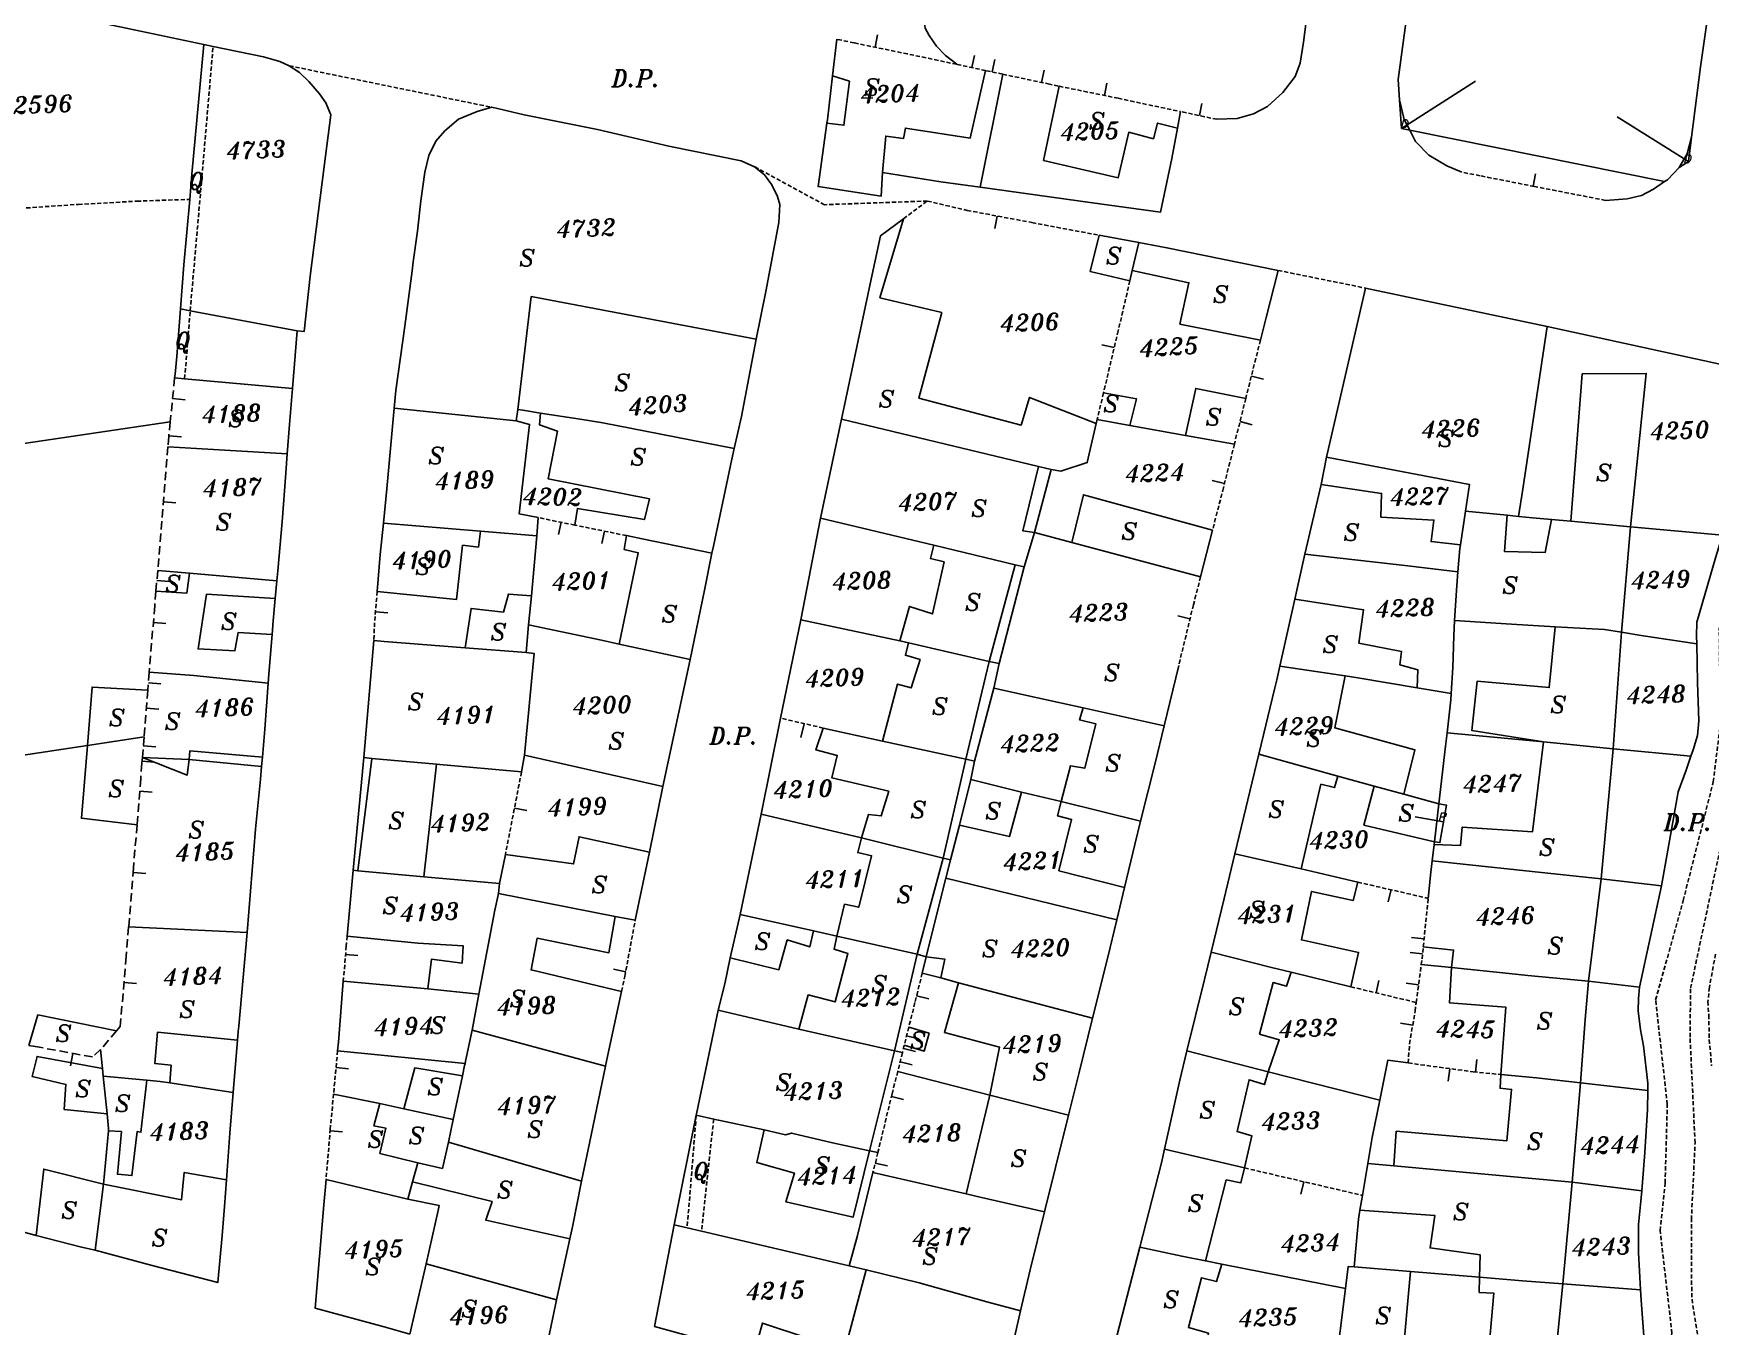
# Model space of a CAD drawing. Extents: x -334462 to -332769, y -29481 to -26664.
# Drawn here: x -334190.3 to -334090, y -28707 to -28629.6 of the extents above; entities that cross this region are included whole.
import ezdxf
from ezdxf.enums import TextEntityAlignment as Align

# ---------------------------------------------------------------- set-up
doc = ezdxf.new("R2010")
doc.units = 0
doc.header["$MEASUREMENT"] = 0
doc.linetypes.add('DASHED', pattern=[0.75, 0.5, -0.25])
doc.linetypes.add('HIDDEN', pattern=[0.375, 0.25, -0.125])
for name, color, linetype in [('17', 7, 'CONTINUOUS'), ('18', 7, 'CONTINUOUS'), ('DP$DIVIDING$LINE', 7, 'CONTINUOUS'), ('EASEMENT$BOUNDA$', 7, 'CONTINUOUS'), ('ENC$$ST$$A$$TEXT', 7, 'CONTINUOUS'), ('PARCEL$BOUNDARY', 7, 'CONTINUOUS'), ('PARCEL$NUMBER', 7, 'CONTINUOUS'), ('STRUC$$FOOTPRINT', 7, 'CONTINUOUS')]:
    doc.layers.add(name, color=color, linetype=linetype)
doc.styles.add('ITALICT', font='ITALICT', dxfattribs={"height": 0.2})

msp = doc.modelspace()

# ---------------------------------------------------------------- linework, layer by layer
at = {"layer": '17', "color": 1, "linetype": 'Continuous'}
for p, q in [((-334120.58, -28634.56), (-334120.43, -28633.83)), ((-334132.68, -28640.57), (-334132.82, -28641.31)), ((-334125.68, -28648.44), (-334126.41, -28648.27)), ((-334119.08, -28656.57), (-334119.81, -28656.39)), ((-334158.77, -28658.89), (-334158.92, -28659.63)), ((-334169.87, -28664.25), (-334169.13, -28664.31)), ((-334121.15, -28664.67), (-334121.87, -28664.49)), ((-334161.56, -28675.99), (-334160.82, -28676.14)), ((-334107.14, -28683.81), (-334107.89, -28683.74)), ((-334171.66, -28684.74), (-334170.92, -28684.81)), ((-334154.89, -28685.78), (-334155.63, -28685.62)), ((-334107.82, -28688.98), (-334108.56, -28688.86)), ((-334104.06, -28691.78), (-334103.99, -28691.04)), ((-334172.23, -28691.51), (-334171.49, -28691.58)), ((-334105.61, -28691.58), (-334105.71, -28692.32)), ((-334172.59, -28695.29), (-334171.84, -28695.36)), ((-334114.34, -28698.35), (-334114.51, -28699.08))]:
    msp.add_line(p, q, dxfattribs=at)
at = {"layer": '18', "color": 1, "linetype": 'Continuous'}
for p, q in [((-334139.99, -28630.47), (-334139.84, -28629.73)), ((-334134.19, -28631.69), (-334134.04, -28630.96)), ((-334132.98, -28631.95), (-334132.83, -28631.21)), ((-334130.02, -28632.58), (-334129.86, -28631.85)), ((-334126.27, -28633.35), (-334126.12, -28632.62)), ((-334100.62, -28638.78), (-334100.48, -28638.05)), ((-334117.47, -28650.14), (-334116.74, -28650.32)), ((-334118.15, -28652.87), (-334117.43, -28653.05)), ((-334156.18, -28659.42), (-334156.33, -28660.16)), ((-334144.23, -28670.94), (-334144.42, -28671.77)), ((-334109.12, -28680.87), (-334109.28, -28681.6)), ((-334107.23, -28684.71), (-334107.98, -28684.63)), ((-334110.01, -28687.04), (-334109.84, -28686.31)), ((-334107.47, -28686.57), (-334108.22, -28686.47)), ((-334137.5, -28687.22), (-334136.77, -28687.4)), ((-334138.1, -28689.61), (-334137.37, -28689.79)), ((-334138.49, -28691.18), (-334137.76, -28691.36)), ((-334138.29, -28690.38), (-334137.56, -28690.56)), ((-334139.01, -28693.25), (-334138.28, -28693.43)), ((-334139.98, -28697.23), (-334139.25, -28697.4))]:
    msp.add_line(p, q, dxfattribs=at)
at = {"layer": '18', "color": 30, "linetype": 'Continuous'}
for p, q in [((-334182.01, -28651.48), (-334181.26, -28651.56)), ((-334182.23, -28653.71), (-334181.48, -28653.77)), ((-334182.56, -28657.67), (-334181.82, -28657.73)), ((-334182.95, -28662.37), (-334182.21, -28662.43)), ((-334183.16, -28664.88), (-334182.41, -28664.94)), ((-334183.46, -28668.49), (-334182.72, -28668.55)), ((-334183.59, -28670.02), (-334182.84, -28670.08)), ((-334183.77, -28672.27), (-334183.02, -28672.33)), ((-334183.84, -28673.18), (-334183.09, -28673.24)), ((-334183.98, -28674.98), (-334183.24, -28675.04)), ((-334184.37, -28679.84), (-334183.62, -28679.9)), ((-334184.92, -28686.43), (-334184.18, -28686.49)), ((-334187.98, -28690.67), (-334188.11, -28691.41))]:
    msp.add_line(p, q, dxfattribs=at)
at = {"layer": 'DP$DIVIDING$LINE', "color": 30, "linetype": 'HIDDEN'}
for p, q in [((-334175.03, -28631.58), (-334162.92, -28634.06)), ((-334115.88, -28643.82), (-334110.64, -28644.88))]:
    msp.add_line(p, q, dxfattribs=at)
at = {"layer": 'DP$DIVIDING$LINE', "color": 2, "linetype": 'HIDDEN'}
for points in [[(-334091.66, -28751.76), (-334092.36, -28745.55), (-334093.08, -28738.49), (-334093.33, -28735.64), (-334093.33, -28729.85), (-334093.2, -28718.96), (-334092.84, -28710.49), (-334093, -28709.25), (-334092.31, -28707.42), (-334093.02, -28701.27), (-334092.72, -28698.42), (-334092.59, -28693.72), (-334093.29, -28687.47), (-334091.64, -28681.52), (-334089.84, -28674.42), (-334089.42, -28670.98), (-334089.48, -28665.29), (-334086.85, -28656.17), (-334086.01, -28652.77), (-334084.83, -28646.65), (-334083.72, -28638.54), (-334082.87, -28630.3), (-334083.02, -28628.66)], [(-334090.44, -28751.8), (-334091.15, -28745.62), (-334091.42, -28739.78), (-334091.79, -28736.07), (-334091.84, -28728.16), (-334091.74, -28716.89), (-334089.82, -28710.8), (-334089.82, -28710.21), (-334090.61, -28708.58), (-334091.13, -28705.26), (-334091.15, -28700.62), (-334090.93, -28696.02), (-334091.23, -28689.69), (-334091.2, -28686.77), (-334088.85, -28675.69), (-334087.82, -28672.03), (-334087.47, -28665.36), (-334085.77, -28656.9), (-334085.3, -28655.47), (-334083.96, -28649.33), (-334082.88, -28643.05), (-334081.32, -28630.74), (-334080.58, -28629.11)], [(-334089.71, -28684.72), (-334090.07, -28686.71), (-334090.16, -28687.56), (-334090.11, -28688.36), (-334090.08, -28689.84), (-334089.94, -28691.42)]]:
    msp.add_lwpolyline(points, dxfattribs=at)
at = {"layer": 'DP$DIVIDING$LINE', "color": 30, "linetype": 'HIDDEN'}
msp.add_lwpolyline([(-334136.86, -28639.67), (-334143.01, -28639.89), (-334147.2, -28637.62)], dxfattribs=at)
at = {"layer": 'EASEMENT$BOUNDA$', "color": 3, "linetype": 'HIDDEN'}
for p, q in [((-334181.29, -28650.3), (-334180.96, -28646.23)), ((-334150.68, -28694.37), (-334151.23, -28701.11)), ((-334149.64, -28694.6), (-334150.37, -28701.31))]:
    msp.add_line(p, q, dxfattribs=at)
msp.add_lwpolyline([(-334180.96, -28646.23), (-334180.29, -28638.6), (-334179.59, -28630.42)], dxfattribs=at)
at = {"layer": 'ENC$$ST$$A$$TEXT', "color": 1, "linetype": 'Continuous'}
for p, q in [((-334108.49, -28635.33), (-334104.07, -28632.5)), ((-334091.32, -28637.31), (-334095.58, -28634.63)), ((-334105.98, -28676.81), (-334107.67, -28676.52))]:
    msp.add_line(p, q, dxfattribs=at)
at = {"layer": 'PARCEL$BOUNDARY', "color": 7, "linetype": 'Continuous'}
for p, q in [((-334142.27, -28629.99), (-334142.53, -28632.17)), ((-334180.15, -28630.3), (-334179.59, -28630.42)), ((-334132.35, -28632.08), (-334133.69, -28638.85)), ((-334121.9, -28635.32), (-334121.71, -28634.32)), ((-334126.57, -28641.72), (-334124.21, -28642.16)), ((-334124.21, -28642.16), (-334124.6, -28643.82)), ((-334124.6, -28643.82), (-334124.74, -28644.44)), ((-334110.64, -28644.88), (-334112.97, -28655)), ((-334099.77, -28647.17), (-334110.64, -28644.88)), ((-334180.96, -28646.23), (-334181.54, -28646.12)), ((-334174.55, -28647.44), (-334180.96, -28646.23)), ((-334174.55, -28647.44), (-334174.83, -28650.88)), ((-334086.59, -28650.05), (-334099.77, -28647.17)), ((-334210.38, -28657.04), (-334182.15, -28652.88)), ((-334161.46, -28652.83), (-334168.75, -28652.07)), ((-334161.36, -28652.15), (-334161.46, -28652.83)), ((-334143.25, -28658.64), (-334142, -28652.73)), ((-334142, -28652.73), (-334130.2, -28655.55)), ((-334126.7, -28652.75), (-334126.75, -28652.99)), ((-334126.7, -28652.75), (-334124.74, -28653.1)), ((-334124.74, -28653.1), (-334121.42, -28653.69)), ((-334121.42, -28653.69), (-334118.49, -28654.21)), ((-334112.97, -28655), (-334113.3, -28656.63)), ((-334129.45, -28655.73), (-334130.45, -28659.5)), ((-334130.2, -28655.55), (-334129.45, -28655.73)), ((-334169.39, -28658.95), (-334163.6, -28659.42)), ((-334160.23, -28659.7), (-334160.14, -28658.61)), ((-334144.42, -28664.72), (-334143.25, -28658.64)), ((-334143.25, -28658.64), (-334136.48, -28660.26)), ((-334104.97, -28660.23), (-334104.67, -28658.22)), ((-334104.67, -28658.22), (-334102.18, -28658.47)), ((-334102.18, -28658.47), (-334101.49, -28658.54)), ((-334099.52, -28658.73), (-334098.37, -28658.83)), ((-334098.37, -28658.83), (-334094.79, -28659.16)), ((-334163.6, -28659.42), (-334160.23, -28659.7)), ((-334160.23, -28659.7), (-334160.55, -28663.3)), ((-334130.45, -28659.5), (-334131.06, -28661.56)), ((-334130.45, -28659.5), (-334128.21, -28660.1)), ((-334119.8, -28659.37), (-334120.51, -28662.15)), ((-334094.79, -28659.16), (-334089.29, -28659.67)), ((-334136.48, -28660.26), (-334131.6, -28661.43)), ((-334128.21, -28660.1), (-334120.51, -28662.15)), ((-334114.27, -28660.79), (-334114.87, -28663.49)), ((-334182.9, -28661.77), (-334181, -28661.94)), ((-334181, -28661.94), (-334175.77, -28662.4)), ((-334131.06, -28661.56), (-334132.56, -28667.34)), ((-334131.6, -28661.43), (-334131.06, -28661.56)), ((-334175.77, -28662.4), (-334175.87, -28663.45)), ((-334160.55, -28663.3), (-334160.71, -28665.02)), ((-334114.87, -28663.49), (-334115.77, -28667.5)), ((-334160.71, -28665.02), (-334160.86, -28666.68)), ((-334145.64, -28670.61), (-334144.42, -28664.72)), ((-334144.42, -28664.72), (-334138.5, -28665.99)), ((-334169.97, -28665.97), (-334170.58, -28672.97)), ((-334138.5, -28665.99), (-334137.98, -28666.11)), ((-334137.98, -28666.11), (-334133.16, -28667.21)), ((-334160.86, -28666.68), (-334164.51, -28666.4)), ((-334155.3, -28666.18), (-334151.05, -28667.09)), ((-334152.69, -28674.69), (-334151.05, -28667.09)), ((-334133.16, -28667.21), (-334132.56, -28667.34)), ((-334132.56, -28667.34), (-334132.89, -28668.81)), ((-334121.82, -28667.45), (-334122.69, -28671.06)), ((-334115.77, -28667.5), (-334111.87, -28668.08)), ((-334132.89, -28668.81), (-334134.03, -28673.18)), ((-334107.55, -28668.79), (-334105.52, -28669.14)), ((-334127.54, -28669.99), (-334122.69, -28671.06)), ((-334146.8, -28676.36), (-334145.64, -28670.61)), ((-334183.72, -28671.73), (-334187.11, -28672.24)), ((-334139.55, -28671.99), (-334143.09, -28671.2)), ((-334134.55, -28673.07), (-334139.55, -28671.99)), ((-334105.76, -28671.48), (-334099.99, -28672.03)), ((-334099.99, -28672.03), (-334095.82, -28672.44)), ((-334187.11, -28672.24), (-334196.39, -28673.64)), ((-334183.82, -28672.97), (-334181.02, -28673.09)), ((-334176.64, -28672.94), (-334176.69, -28673.5)), ((-334170.58, -28672.97), (-334171.2, -28679.71)), ((-334170.58, -28672.97), (-334170.1, -28673.03)), ((-334170.1, -28673.03), (-334166.22, -28673.36)), ((-334160.95, -28672.83), (-334161.14, -28673.83)), ((-334160.95, -28672.83), (-334152.69, -28674.69)), ((-334117.03, -28672.77), (-334112.3, -28674.07)), ((-334095.82, -28672.44), (-334091.18, -28672.88)), ((-334134.03, -28673.18), (-334134.26, -28674.28)), ((-334112.3, -28674.07), (-334110.13, -28674.67)), ((-334153.48, -28678.63), (-334152.69, -28674.69)), ((-334134.26, -28674.28), (-334131.22, -28675.03)), ((-334131.22, -28675.03), (-334128.86, -28675.6)), ((-334110.13, -28674.67), (-334108.35, -28675.16)), ((-334128.86, -28675.6), (-334124.1, -28676.78)), ((-334108.35, -28675.16), (-334106.25, -28675.74)), ((-334106.51, -28678), (-334106.25, -28675.74)), ((-334148.06, -28682.35), (-334146.8, -28676.36)), ((-334146.8, -28676.36), (-334140.79, -28677.76)), ((-334134.94, -28677.01), (-334135.47, -28679.08)), ((-334140.79, -28677.76), (-334135.92, -28678.98)), ((-334106.53, -28678.17), (-334106.51, -28678)), ((-334162.1, -28678.77), (-334162.45, -28680.5)), ((-334154.33, -28682.69), (-334153.48, -28678.63)), ((-334135.92, -28678.98), (-334135.47, -28679.08)), ((-334135.47, -28679.08), (-334135.75, -28680.19)), ((-334118.47, -28678.72), (-334114.5, -28679.63)), ((-334106.65, -28679.15), (-334106.53, -28678.17)), ((-334171.2, -28679.71), (-334171.57, -28683.65)), ((-334170.92, -28679.74), (-334171.2, -28679.71)), ((-334166.99, -28680.11), (-334170.92, -28679.74)), ((-334162.45, -28680.5), (-334166.99, -28680.11)), ((-334114.5, -28679.63), (-334111.11, -28680.42)), ((-334162.45, -28680.5), (-334162.52, -28681.09)), ((-334162.52, -28681.09), (-334155.53, -28682.47)), ((-334135.75, -28680.19), (-334125.53, -28682.67)), ((-334125.07, -28680.75), (-334125.53, -28682.67)), ((-334092.94, -28680.64), (-334096.55, -28680.23)), ((-334092.94, -28680.64), (-334094.26, -28686.71)), ((-334184.64, -28683.09), (-334177.55, -28683.43)), ((-334155.53, -28682.47), (-334154.33, -28682.69)), ((-334148.66, -28684.95), (-334148.06, -28682.35)), ((-334148.06, -28682.35), (-334143.67, -28683.34)), ((-334143.67, -28683.34), (-334142.28, -28683.65)), ((-334142.28, -28683.65), (-334137.47, -28684.73)), ((-334137.47, -28684.73), (-334136.92, -28684.88)), ((-334136.92, -28684.88), (-334137.16, -28685.86)), ((-334137.16, -28685.86), (-334136.06, -28686.15)), ((-334136.06, -28686.15), (-334134.99, -28686.44)), ((-334115.09, -28685.81), (-334111.52, -28686.68)), ((-334107.31, -28685.35), (-334105.51, -28685.53)), ((-334171.8, -28686.35), (-334166.74, -28686.81)), ((-334166.74, -28686.81), (-334163.69, -28687.12)), ((-334163.69, -28687.12), (-334164.09, -28689.28)), ((-334134.99, -28686.44), (-334126.97, -28688.56)), ((-334149.37, -28688.08), (-334144.55, -28689.22)), ((-334189.98, -28690.3), (-334190.62, -28690.19)), ((-334178.12, -28689.88), (-334178.38, -28693.01)), ((-334164.09, -28689.28), (-334156.12, -28691.43)), ((-334144.55, -28689.22), (-334138.82, -28690.52)), ((-334138.82, -28690.52), (-334138.35, -28690.62)), ((-334116.47, -28691.76), (-334121.33, -28690.52)), ((-334186.16, -28692.03), (-334186.2, -28691.57)), ((-334185.92, -28694.29), (-334186.16, -28692.03)), ((-334186.16, -28692.03), (-334183.56, -28692.26)), ((-334164.66, -28692), (-334165.23, -28694.63)), ((-334138.63, -28691.75), (-334133.12, -28693.16)), ((-334109.79, -28693.46), (-334116.47, -28691.76)), ((-334182.18, -28692.43), (-334178.38, -28693.01)), ((-334169.61, -28693.67), (-334172.38, -28693.1)), ((-334133.12, -28693.16), (-334128.42, -28694.37)), ((-334097.78, -28692.43), (-334093.76, -28692.89)), ((-334168.18, -28693.98), (-334169.61, -28693.67)), ((-334165.23, -28694.63), (-334168.18, -28693.98)), ((-334165.23, -28694.63), (-334165.51, -28695.98)), ((-334152.01, -28700.93), (-334150.68, -28694.37)), ((-334150.68, -28694.37), (-334149.64, -28694.6)), ((-334149.64, -28694.6), (-334146.63, -28695.24)), ((-334186.14, -28698.48), (-334185.84, -28695.29)), ((-334165.51, -28695.98), (-334157.54, -28698.31)), ((-334167.34, -28697.21), (-334167.65, -28698.35)), ((-334140.32, -28696.49), (-334139.82, -28696.6)), ((-334122.68, -28696.4), (-334117.88, -28697.52)), ((-334140.11, -28697.79), (-334134.54, -28699.07)), ((-334110.83, -28699.16), (-334110.51, -28697.26)), ((-334108.96, -28697.4), (-334110.51, -28697.26)), ((-334098.28, -28698.37), (-334108.96, -28697.4)), ((-334186.65, -28702.44), (-334186.14, -28698.48)), ((-334167.65, -28698.35), (-334167.94, -28699.39)), ((-334110.98, -28700.04), (-334110.83, -28699.16)), ((-334094.12, -28698.88), (-334098.28, -28698.37)), ((-334190.17, -28701.57), (-334192.6, -28700.91)), ((-334153.19, -28707.01), (-334152.01, -28700.93)), ((-334151.23, -28701.11), (-334152.01, -28700.93)), ((-334150.37, -28701.31), (-334151.23, -28701.11)), ((-334159.04, -28705.42), (-334158.25, -28701.77)), ((-334141.54, -28703.38), (-334150.37, -28701.31)), ((-334124.14, -28702.26), (-334125.66, -28708.13)), ((-334120.22, -28703.08), (-334119.25, -28703.27)), ((-334166.85, -28703.26), (-334167.82, -28707.46)), ((-334141.54, -28703.38), (-334140.51, -28703.62)), ((-334119.25, -28703.27), (-334111.85, -28704.73)), ((-334107.96, -28703.72), (-334111.32, -28703.44)), ((-334103.82, -28704.06), (-334107.96, -28703.72)), ((-334094.19, -28704.82), (-334098.85, -28704.46))]:
    msp.add_line(p, q, dxfattribs=at)
at = {"layer": 'PARCEL$BOUNDARY', "color": 2, "linetype": 'HIDDEN'}
for p, q in [((-334133.37, -28631.87), (-334135.1, -28631.49)), ((-334132.35, -28632.08), (-334133.37, -28631.87)), ((-334119.53, -28634.78), (-334121.71, -28634.32)), ((-334138.29, -28640.73), (-334136.86, -28639.67)), ((-334116.93, -28647.99), (-334117.81, -28651.48)), ((-334126.32, -28651.15), (-334126.7, -28652.75)), ((-334117.81, -28651.48), (-334118.49, -28654.21)), ((-334157.95, -28659.06), (-334160.14, -28658.61)), ((-334154.86, -28659.69), (-334157.95, -28659.06)), ((-334143.09, -28671.2), (-334145.64, -28670.61)), ((-334161.14, -28673.83), (-334162.1, -28678.77)), ((-334111.11, -28680.42), (-334106.89, -28681.39)), ((-334107.19, -28684.29), (-334106.89, -28681.39)), ((-334107.61, -28687.62), (-334107.31, -28685.35)), ((-334111.52, -28686.68), (-334107.61, -28687.62)), ((-334137.97, -28689.09), (-334138.24, -28690.18)), ((-334138.24, -28690.18), (-334138.35, -28690.62)), ((-334172.14, -28690.51), (-334172.38, -28693.1)), ((-334138.35, -28690.62), (-334138.63, -28691.75)), ((-334139.82, -28696.6), (-334140.11, -28697.79)), ((-334117.88, -28697.52), (-334110.83, -28699.16))]:
    msp.add_line(p, q, dxfattribs=at)
at = {"layer": 'PARCEL$BOUNDARY', "color": 2, "linetype": 'DASHED'}
for p, q in [((-334181.89, -28650.25), (-334182.15, -28652.88)), ((-334182.9, -28661.77), (-334183.01, -28663.01)), ((-334183.41, -28667.86), (-334183.5, -28668.93)), ((-334183.5, -28668.93), (-334183.72, -28671.73)), ((-334183.72, -28671.73), (-334183.82, -28672.97)), ((-334185.37, -28689.31), (-334186.32, -28690.44))]:
    msp.add_line(p, q, dxfattribs=at)
at = {"layer": 'PARCEL$BOUNDARY', "color": 7, "linetype": 'Continuous'}
for points in [[(-334104.77, -28601.38), (-334105.43, -28606.71), (-334105.62, -28608.19), (-334105.95, -28610.83), (-334106.84, -28617.92), (-334107.7, -28625.02), (-334108.7, -28632.4), (-334108.61, -28633.62)], [(-334091.14, -28635.84), (-334090.6, -28631.64), (-334088.3, -28615.39), (-334088.27, -28615.17), (-334088.13, -28614.21), (-334086.62, -28603.2)], [(-334135.72, -28617.93), (-334135.87, -28618.96), (-334137.05, -28628.85), (-334136.98, -28629.32), (-334136.74, -28629.76), (-334136.31, -28630.4), (-334135.77, -28630.97), (-334135.1, -28631.49)], [(-334119.53, -28634.78), (-334118.32, -28634.73), (-334117.34, -28634.46), (-334116.51, -28634.02), (-334115.6, -28633.18), (-334114.86, -28632.21), (-334114.56, -28631.43), (-334114.36, -28630.16), (-334113.19, -28621.18)], [(-334215.46, -28625.52), (-334214.59, -28625.45), (-334214.58, -28625.45), (-334207.2, -28625.19), (-334204.52, -28625.1), (-334195.13, -28627.14), (-334193.67, -28627.46), (-334184.32, -28629.43), (-334180.15, -28630.3)], [(-334180.15, -28630.3), (-334180.86, -28638.07), (-334180.99, -28639.57)], [(-334179.59, -28630.42), (-334176.57, -28631.04), (-334175.6, -28631.33), (-334175.03, -28631.58)], [(-334175.03, -28631.58), (-334174.42, -28631.98), (-334173.86, -28632.51), (-334173.23, -28633.25), (-334172.85, -28633.8), (-334172.55, -28634.52), (-334172.94, -28637.6), (-334173.78, -28644.16), (-334174.15, -28647.48), (-334174.55, -28647.44)], [(-334142.53, -28632.17), (-334142.84, -28634.81), (-334142.87, -28635.01)], [(-334108.61, -28633.62), (-334108.33, -28634.79), (-334108, -28635.43)], [(-334162.92, -28634.06), (-334163.79, -28634.32), (-334164.9, -28634.77), (-334165.73, -28635.48), (-334166.26, -28636.08), (-334166.69, -28636.95), (-334166.92, -28637.94), (-334167.16, -28639.65), (-334167.36, -28641.47), (-334167.62, -28643.31), (-334167.68, -28643.84), (-334168.11, -28647.15), (-334168.66, -28651), (-334168.75, -28652.07)], [(-334147.2, -28637.62), (-334148, -28637.27), (-334152.32, -28636.38), (-334156.59, -28635.4), (-334160.97, -28634.52), (-334162.92, -28634.06)], [(-334142.87, -28635.01), (-334143.4, -28638.81), (-334139.63, -28639.38), (-334139.54, -28637.97)], [(-334133.69, -28638.85), (-334126.98, -28639.77), (-334122.91, -28640.33), (-334122.24, -28637.12), (-334121.9, -28635.32)], [(-334108, -28635.43), (-334107.66, -28636.1), (-334106.86, -28636.92), (-334105.78, -28637.56), (-334104.89, -28637.94)], [(-334091.88, -28637.66), (-334091.41, -28636.85), (-334091.14, -28635.84)], [(-334147.1, -28647.94), (-334146.52, -28645.08), (-334145.74, -28640.96), (-334145.69, -28639.88), (-334145.82, -28639.4), (-334146.17, -28638.7), (-334146.6, -28638.1), (-334147.2, -28637.62)], [(-334139.54, -28637.97), (-334136.06, -28638.53), (-334133.69, -28638.85)], [(-334092.75, -28638.51), (-334092.58, -28638.4), (-334091.88, -28637.66)], [(-334096.28, -28639.63), (-334095, -28639.54), (-334094.13, -28639.34), (-334093.42, -28638.97), (-334092.75, -28638.51)], [(-334180.99, -28639.57), (-334181.34, -28643.49), (-334181.54, -28646.12)], [(-334142, -28652.73), (-334141.82, -28651.88), (-334140.34, -28644.9), (-334139.66, -28641.75), (-334138.29, -28640.73)], [(-334124.21, -28642.16), (-334122.53, -28642.47), (-334115.88, -28643.82)], [(-334115.88, -28643.82), (-334116.59, -28646.64), (-334116.93, -28647.99)], [(-334147.1, -28647.94), (-334160.56, -28645.39), (-334161.36, -28652.15)], [(-334181.54, -28646.12), (-334181.76, -28648.97), (-334181.86, -28650.03), (-334181.89, -28650.25)], [(-334148.41, -28654.47), (-334147.98, -28652.56), (-334147.1, -28647.94)], [(-334099.77, -28647.17), (-334101.24, -28656.91), (-334101.49, -28658.54)], [(-334174.83, -28650.88), (-334175.01, -28653.03), (-334175.15, -28654.8)], [(-334168.75, -28652.07), (-334169.19, -28656.88), (-334169.39, -28658.95)], [(-334160.14, -28658.61), (-334161.28, -28658.38), (-334160.65, -28653.03), (-334161.46, -28652.83)], [(-334161.36, -28652.15), (-334161.06, -28652.19), (-334160, -28652.36)], [(-334160, -28652.36), (-334157.63, -28652.73), (-334156.28, -28652.95), (-334148.41, -28654.47)], [(-334126.75, -28652.99), (-334127.29, -28655.32), (-334128.88, -28655.83), (-334129.45, -28655.73)], [(-334182.29, -28654.37), (-334181.6, -28654.41), (-334175.15, -28654.8)], [(-334175.15, -28654.8), (-334175.23, -28655.95), (-334175.46, -28658.87), (-334175.72, -28661.79), (-334175.77, -28662.4)], [(-334149.75, -28660.74), (-334149.66, -28660.31), (-334148.56, -28655.11), (-334148.41, -28654.47)], [(-334104.67, -28658.22), (-334104.43, -28656.62), (-334112.97, -28655)], [(-334113.3, -28656.63), (-334114.12, -28660.12), (-334114.27, -28660.79)], [(-334169.39, -28658.95), (-334169.59, -28660.81), (-334169.77, -28663.03)], [(-334101.49, -28658.54), (-334100.65, -28658.62), (-334099.52, -28658.73)], [(-334149.75, -28660.74), (-334153.91, -28659.89), (-334154.86, -28659.69)], [(-334089.29, -28659.67), (-334089.68, -28660.95), (-334090.82, -28664.86), (-334090.84, -28665.7), (-334090.83, -28666.17)], [(-334151.05, -28667.09), (-334150.2, -28662.96), (-334149.75, -28660.74)], [(-334105.12, -28661.86), (-334108.12, -28661.5), (-334114.27, -28660.79)], [(-334105.12, -28661.86), (-334105, -28660.46), (-334104.97, -28660.23)], [(-334105.32, -28664.77), (-334105.19, -28662.67), (-334105.12, -28661.86)], [(-334175.87, -28663.45), (-334175.99, -28664.79), (-334176.06, -28665.61)], [(-334160.71, -28665.02), (-334156.35, -28665.95), (-334155.3, -28666.18)], [(-334105.52, -28669.14), (-334105.42, -28667.58), (-334105.37, -28665.69), (-334105.32, -28664.77)], [(-334099.3, -28665.14), (-334101.91, -28664.98), (-334105.32, -28664.77)], [(-334176.06, -28665.61), (-334176.26, -28667.97), (-334176.29, -28668.51)], [(-334164.51, -28666.4), (-334169.35, -28666.02), (-334169.97, -28665.97)], [(-334095.33, -28665.46), (-334096.34, -28665.31), (-334099.3, -28665.14)], [(-334090.83, -28666.17), (-334094.15, -28665.67), (-334095.33, -28665.46)], [(-334160.86, -28666.68), (-334160.39, -28666.74), (-334160.95, -28672.83)], [(-334090.83, -28666.17), (-334090.78, -28668.48), (-334090.71, -28670.76), (-334090.79, -28671.65), (-334091.05, -28672.5), (-334091.18, -28672.88)], [(-334115.77, -28667.5), (-334115.95, -28668.31), (-334116.07, -28668.8), (-334117.03, -28672.77)], [(-334111.87, -28668.08), (-334111.11, -28668.19), (-334107.55, -28668.79)], [(-334176.29, -28668.51), (-334176.5, -28671.27), (-334176.64, -28672.94)], [(-334132.89, -28668.81), (-334130.27, -28669.39), (-334127.54, -28669.99)], [(-334105.76, -28671.48), (-334105.54, -28669.51), (-334105.52, -28669.14)], [(-334122.69, -28671.06), (-334123.23, -28673.3), (-334124.1, -28676.78)], [(-334106.25, -28675.74), (-334105.85, -28672.29), (-334105.76, -28671.48)], [(-334181.02, -28673.09), (-334180.99, -28672.57), (-334176.64, -28672.94)], [(-334134.03, -28673.18), (-334134.54, -28673.07), (-334134.55, -28673.07)], [(-334117.03, -28672.77), (-334117.95, -28676.57), (-334118.47, -28678.72)], [(-334091.18, -28672.88), (-334091.47, -28673.73), (-334091.95, -28675.02), (-334092.18, -28676.38), (-334092.94, -28680.64)], [(-334176.69, -28673.5), (-334176.76, -28674.25), (-334177.05, -28677.26), (-334177.55, -28683.43)], [(-334166.22, -28673.36), (-334166.02, -28673.38), (-334161.14, -28673.83)], [(-334134.26, -28674.28), (-334134.9, -28676.86), (-334134.94, -28677.01)], [(-334124.1, -28676.78), (-334124.45, -28678.16), (-334125.07, -28680.75)], [(-334118.47, -28678.72), (-334119.1, -28681.4), (-334119.88, -28684.6)], [(-334106.89, -28681.39), (-334106.73, -28679.82), (-334106.65, -28679.15)], [(-334096.55, -28680.23), (-334104.8, -28679.35), (-334106.65, -28679.15)], [(-334162.52, -28681.09), (-334162.73, -28682.09), (-334163.69, -28687.12)], [(-334135.75, -28680.19), (-334136.21, -28681.99), (-334136.92, -28684.88)], [(-334125.53, -28682.67), (-334126.06, -28684.9), (-334126.97, -28688.56)], [(-334177.55, -28683.43), (-334178.05, -28689.04), (-334178.08, -28689.35), (-334178.12, -28689.88)], [(-334149.37, -28688.08), (-334148.98, -28686.51), (-334148.66, -28684.95)], [(-334119.88, -28684.6), (-334120.28, -28686.24), (-334121.33, -28690.52)], [(-334119.88, -28684.6), (-334116.26, -28685.53), (-334115.09, -28685.81)], [(-334105.51, -28685.53), (-334102.05, -28685.89), (-334100.93, -28686.01), (-334097.3, -28686.35)], [(-334171.8, -28686.35), (-334172.09, -28689.99), (-334172.14, -28690.51)], [(-334156.12, -28691.43), (-334156.03, -28691.03), (-334155.15, -28686.96)], [(-334097.3, -28686.35), (-334096.96, -28686.39), (-334094.26, -28686.71)], [(-334094.26, -28686.71), (-334094.32, -28687.39), (-334094.34, -28688.11), (-334094.2, -28689.25), (-334094.02, -28690.22), (-334093.75, -28692.44), (-334093.76, -28692.89)], [(-334150.68, -28694.37), (-334150.66, -28694.28), (-334149.37, -28688.08)], [(-334126.97, -28688.56), (-334127.78, -28691.8), (-334128.42, -28694.37)], [(-334164.09, -28689.28), (-334164.49, -28691.14), (-334164.51, -28691.27)], [(-334186.2, -28691.57), (-334186.22, -28691.4), (-334186.32, -28690.44)], [(-334121.33, -28690.52), (-334121.76, -28692.26), (-334122.68, -28696.4)], [(-334109.79, -28693.46), (-334109.31, -28691.08), (-334108.09, -28691.24)], [(-334164.51, -28691.27), (-334164.54, -28691.4), (-334164.66, -28692)], [(-334157.54, -28698.31), (-334157.07, -28696.03), (-334156.12, -28691.43)], [(-334102.54, -28691.93), (-334100.41, -28692.13), (-334097.78, -28692.43)], [(-334183.56, -28692.26), (-334182.75, -28692.35), (-334182.18, -28692.43)], [(-334178.38, -28693.01), (-334178.58, -28695.44), (-334178.79, -28698.23)], [(-334093.76, -28692.89), (-334093.77, -28694.03), (-334093.93, -28696.59), (-334094.12, -28698.88)], [(-334110.51, -28697.26), (-334110.24, -28695.7), (-334109.79, -28693.46)], [(-334185.84, -28695.29), (-334185.85, -28695.15), (-334185.92, -28694.29)], [(-334128.42, -28694.37), (-334129.19, -28697.49), (-334129.85, -28700.14)], [(-334165.51, -28695.98), (-334165.87, -28697.55), (-334167.34, -28697.21)], [(-334146.63, -28695.24), (-334145.34, -28695.53), (-334144.98, -28695.43), (-334142.53, -28696.01), (-334140.32, -28696.49)], [(-334122.68, -28696.4), (-334122.86, -28697.21), (-334124.14, -28702.26)], [(-334140.11, -28697.79), (-334141.04, -28701.57), (-334141.54, -28703.38)], [(-334178.79, -28698.23), (-334178.91, -28699.82), (-334179.04, -28701.57), (-334179.31, -28704.38), (-334183.23, -28703.35), (-334186.65, -28702.44)], [(-334172.83, -28698.22), (-334172.96, -28699.72), (-334173.48, -28705.91), (-334169.35, -28707.03), (-334167.82, -28707.46)], [(-334158.25, -28701.77), (-334158.09, -28701.04), (-334157.54, -28698.31)], [(-334134.54, -28699.07), (-334133.62, -28699.28), (-334129.85, -28700.14)], [(-334094.12, -28698.88), (-334094.17, -28699.5), (-334094.32, -28700.91), (-334094.32, -28702.58), (-334094.19, -28704.82)], [(-334167.94, -28699.39), (-334166.06, -28699.77), (-334166.13, -28700.07), (-334166.85, -28703.26)], [(-334129.85, -28700.14), (-334130.71, -28703.61), (-334131.28, -28706.07)], [(-334111.32, -28703.44), (-334111.07, -28700.58), (-334110.98, -28700.04)], [(-334186.65, -28702.44), (-334187.47, -28702.25), (-334190.17, -28701.57)], [(-334124.14, -28702.26), (-334121.64, -28702.8), (-334120.22, -28703.08)], [(-334140.51, -28703.62), (-334141.82, -28708.49), (-334142.19, -28709.76)], [(-334140.51, -28703.62), (-334137.35, -28704.4), (-334133.29, -28705.52), (-334131.28, -28706.07)], [(-334111.85, -28704.73), (-334111.68, -28703.41), (-334111.32, -28703.44)], [(-334098.85, -28704.46), (-334101.26, -28704.28), (-334103.82, -28704.06)], [(-334112.43, -28709.18), (-334112.16, -28707.27), (-334111.85, -28704.73)], [(-334094.19, -28704.82), (-334094.16, -28705.43), (-334093.97, -28707.84), (-334093.96, -28708.74), (-334094.03, -28709.1), (-334094.46, -28710.42), (-334094.54, -28710.89)], [(-334159.92, -28709.62), (-334159.1, -28705.71), (-334159.04, -28705.42)], [(-334131.28, -28706.07), (-334132.77, -28712.56), (-334133.72, -28716.53), (-334138.58, -28715.19), (-334143.4, -28713.98)]]:
    msp.add_lwpolyline(points, dxfattribs=at)
at = {"layer": 'PARCEL$BOUNDARY', "color": 2, "linetype": 'HIDDEN'}
for points in [[(-334135.1, -28631.49), (-334138.04, -28630.87), (-334141.24, -28630.21), (-334142.27, -28629.99)], [(-334132.35, -28632.08), (-334129.63, -28632.66), (-334128.98, -28632.8)], [(-334128.98, -28632.8), (-334125.45, -28633.52), (-334121.71, -28634.32)], [(-334096.28, -28639.63), (-334100.54, -28638.8), (-334103.79, -28638.16), (-334104.89, -28637.94)], [(-334197.2, -28640.42), (-334194.63, -28640.29), (-334191.14, -28640.11), (-334187.65, -28639.87), (-334184.15, -28639.68), (-334180.99, -28639.57)], [(-334136.86, -28639.67), (-334134.48, -28640.23), (-334130.6, -28640.96), (-334126.57, -28641.72)], [(-334124.74, -28644.44), (-334125.44, -28647.43), (-334126.32, -28651.15)], [(-334118.49, -28654.21), (-334119.14, -28656.82), (-334119.8, -28659.37)], [(-334169.77, -28663.03), (-334169.93, -28664.9), (-334169.97, -28665.97)], [(-334120.51, -28662.15), (-334120.94, -28663.83), (-334121.82, -28667.45)], [(-334155.15, -28686.96), (-334154.96, -28686.07), (-334154.33, -28682.69)], [(-334171.57, -28683.65), (-334171.62, -28684.25), (-334171.8, -28686.35)], [(-334107.31, -28685.35), (-334107.26, -28685.01), (-334107.19, -28684.29)], [(-334137.16, -28685.86), (-334137.6, -28687.63), (-334137.97, -28689.09)], [(-334108.09, -28691.24), (-334108.01, -28690.1), (-334107.68, -28688.13), (-334107.61, -28687.62)], [(-334138.63, -28691.75), (-334138.97, -28693.09), (-334139.82, -28696.6)], [(-334108.09, -28691.24), (-334104.2, -28691.77), (-334102.54, -28691.93)], [(-334172.38, -28693.1), (-334172.58, -28695.19), (-334172.83, -28698.22)]]:
    msp.add_lwpolyline(points, dxfattribs=at)
at = {"layer": 'PARCEL$BOUNDARY', "color": 2, "linetype": 'DASHED'}
for points in [[(-334182.15, -28652.88), (-334182.24, -28653.75), (-334182.29, -28654.37)], [(-334182.29, -28654.37), (-334182.66, -28658.82), (-334182.9, -28661.77)], [(-334183.01, -28663.01), (-334183.08, -28663.89), (-334183.41, -28667.86)], [(-334183.82, -28672.97), (-334183.85, -28673.31), (-334183.92, -28674.22), (-334184.14, -28677)], [(-334184.14, -28677), (-334184.35, -28679.59), (-334184.64, -28683.09)], [(-334184.64, -28683.09), (-334184.79, -28684.85), (-334185.14, -28689.05), (-334185.37, -28689.31)], [(-334186.32, -28690.44), (-334186.81, -28690.88), (-334189.98, -28690.3)]]:
    msp.add_lwpolyline(points, dxfattribs=at)
at = {"layer": 'STRUC$$FOOTPRINT', "color": 1, "linetype": 'Continuous'}
for p, q in [((-334092.75, -28638.51), (-334108, -28635.43)), ((-334181.29, -28650.3), (-334181.89, -28650.25)), ((-334174.83, -28650.88), (-334181.29, -28650.3)), ((-334094.79, -28659.16), (-334095.33, -28665.46)), ((-334133.16, -28667.21), (-334131.6, -28661.43)), ((-334095.33, -28665.46), (-334095.82, -28672.44)), ((-334134.55, -28673.07), (-334133.16, -28667.21)), ((-334176.69, -28673.5), (-334181.02, -28673.09)), ((-334170.1, -28673.03), (-334170.92, -28679.74)), ((-334135.92, -28678.98), (-334134.55, -28673.07)), ((-334095.82, -28672.44), (-334096.55, -28680.23)), ((-334166.22, -28673.36), (-334166.99, -28680.11)), ((-334137.47, -28684.73), (-334135.92, -28678.98)), ((-334097.3, -28686.35), (-334096.55, -28680.23)), ((-334137.47, -28684.73), (-334138.82, -28690.52)), ((-334164.51, -28691.27), (-334172.14, -28690.51)), ((-334140.32, -28696.49), (-334138.82, -28690.52)), ((-334133.12, -28693.16), (-334134.54, -28699.07)), ((-334098.28, -28698.37), (-334097.78, -28692.43)), ((-334167.94, -28699.39), (-334172.83, -28698.22)), ((-334098.85, -28704.46), (-334098.28, -28698.37)), ((-334159.04, -28705.42), (-334166.85, -28703.26)), ((-334107.96, -28703.72), (-334108.48, -28709.6)), ((-334099.44, -28710.5), (-334098.85, -28704.46))]:
    msp.add_line(p, q, dxfattribs=at)
for points in [[(-334133.37, -28631.87), (-334134.3, -28635.91), (-334138.17, -28635.31), (-334138.28, -28635.92), (-334139.35, -28635.78), (-334139.54, -28637.97)], [(-334142.53, -28632.17), (-334141.52, -28632.5), (-334141.85, -28635.14), (-334142.87, -28635.01)], [(-334128.98, -28632.8), (-334129.9, -28637.24), (-334125.44, -28638.28), (-334124.81, -28635.55), (-334123.33, -28635.94), (-334123.08, -28635.01), (-334121.9, -28635.32)], [(-334108, -28635.43), (-334108.49, -28635.33), (-334108.61, -28633.62)], [(-334091.14, -28635.84), (-334091.32, -28637.31), (-334091.88, -28637.66)], [(-334126.75, -28652.99), (-334130.74, -28651.42), (-334131.24, -28653.07), (-334137.36, -28651.47), (-334136, -28646.34), (-334139.7, -28645.46), (-334138.29, -28640.73)], [(-334124.74, -28644.44), (-334127.11, -28643.88), (-334126.57, -28641.72)], [(-334124.6, -28643.82), (-334121.21, -28644.56), (-334121.75, -28647.03), (-334116.93, -28647.99)], [(-334094.79, -28659.16), (-334093.85, -28649.98), (-334097.68, -28650.01), (-334098.37, -28658.83)], [(-334117.81, -28651.48), (-334120.8, -28650.88), (-334121.42, -28653.69)], [(-334124.74, -28653.1), (-334124.34, -28651.51), (-334126.32, -28651.15)], [(-334160, -28652.36), (-334160.07, -28653.05), (-334158.98, -28653.44), (-334159.55, -28656.29), (-334153.49, -28657.49), (-334153.78, -28658.73), (-334157.79, -28658.06), (-334157.95, -28659.06)], [(-334130.2, -28655.55), (-334131.15, -28659.4), (-334130.45, -28659.5)], [(-334113.3, -28656.63), (-334109.68, -28657.16), (-334109.72, -28658.58), (-334106.55, -28658.76), (-334106.72, -28660.04), (-334104.97, -28660.23)], [(-334119.8, -28659.37), (-334127.52, -28657.24), (-334128.21, -28660.1)], [(-334102.18, -28658.47), (-334102.34, -28660.63), (-334099.9, -28660.7), (-334099.52, -28658.73)], [(-334169.77, -28663.03), (-334165.02, -28663.5), (-334164.66, -28660.26), (-334163.72, -28660.37), (-334163.6, -28659.42)], [(-334155.3, -28666.18), (-334154.15, -28660.71), (-334155, -28660.51), (-334154.86, -28659.69)], [(-334136.48, -28660.26), (-334136.67, -28661.06), (-334135.86, -28661.26), (-334136.55, -28664.37), (-334137.93, -28663.92), (-334138.5, -28665.99)], [(-334183.01, -28663.01), (-334181.16, -28663.14), (-334181, -28661.94)], [(-334176.06, -28665.61), (-334178.08, -28665.48), (-334178.28, -28666.58), (-334180.49, -28666.47), (-334179.99, -28663.2), (-334175.87, -28663.45)], [(-334160.55, -28663.3), (-334161.92, -28663.19), (-334162.22, -28664.26), (-334164.15, -28664.04), (-334164.51, -28666.4)], [(-334114.87, -28663.49), (-334110.76, -28664.12), (-334111.05, -28666.12), (-334108.5, -28666.62), (-334108.59, -28667.41), (-334107.51, -28667.72), (-334107.55, -28668.79)], [(-334137.98, -28666.11), (-334138.17, -28666.85), (-334137.29, -28667.1), (-334137.83, -28668.8), (-334138.64, -28668.57), (-334139.55, -28671.99)], [(-334099.99, -28672.03), (-334104.29, -28671.34), (-334103.97, -28668.4), (-334099.65, -28668.78), (-334099.3, -28665.14)], [(-334176.29, -28668.51), (-334180.74, -28668.05), (-334183.41, -28667.86)], [(-334111.87, -28668.08), (-334112.49, -28671.19), (-334107.69, -28672.51), (-334108.35, -28675.16)], [(-334183.5, -28668.93), (-334186.83, -28668.75), (-334187.11, -28672.24)], [(-334128.86, -28675.6), (-334128.29, -28673.46), (-334127.44, -28673.61), (-334126.78, -28670.94), (-334127.75, -28670.71), (-334127.54, -28669.99)], [(-334143.09, -28671.2), (-334143.52, -28672.51), (-334142.25, -28672.84), (-334142.57, -28674.18), (-334139.17, -28674.98), (-334139.62, -28676.46), (-334140.38, -28676.37), (-334140.79, -28677.76)], [(-334106.53, -28678.17), (-334104.97, -28678.23), (-334104.86, -28677.13), (-334100.66, -28677.42), (-334099.99, -28672.03)], [(-334187.11, -28672.24), (-334187.47, -28676.6), (-334184.14, -28677)], [(-334181.02, -28673.09), (-334181.14, -28674.01), (-334183.82, -28672.97)], [(-334112.3, -28674.07), (-334112.5, -28674.76), (-334113.31, -28674.56), (-334114.5, -28679.63)], [(-334131.22, -28675.03), (-334131.94, -28677.69), (-334134.94, -28677.01)], [(-334110.13, -28674.67), (-334110.74, -28677.02), (-334106.51, -28678)], [(-334128.86, -28675.6), (-334129.08, -28676.45), (-334128.23, -28676.67), (-334128.99, -28679.74), (-334125.07, -28680.75)], [(-334106.51, -28678), (-334106.19, -28678.05), (-334105.8, -28675.82), (-334106.25, -28675.74)], [(-334153.48, -28678.63), (-334157.69, -28677.7), (-334158.02, -28679.33), (-334162.1, -28678.77)], [(-334142.28, -28683.65), (-334141.81, -28681.74), (-334140.96, -28681.92), (-334140.19, -28678.84), (-334141.02, -28678.65), (-334140.79, -28677.76)], [(-334111.11, -28680.42), (-334111.39, -28681.52), (-334113.87, -28680.98), (-334114.48, -28683.88), (-334111.06, -28684.62), (-334111.52, -28686.68)], [(-334155.53, -28682.47), (-334155.91, -28684.64), (-334160.21, -28683.78), (-334160.57, -28685.67), (-334155.15, -28686.96)], [(-334171.57, -28683.65), (-334167.35, -28684.08), (-334164.62, -28684.24), (-334164.69, -28685.27), (-334166.52, -28685.02), (-334166.74, -28686.81)], [(-334148.66, -28684.95), (-334145.75, -28685.66), (-334145.24, -28683.88), (-334143.89, -28684.3), (-334143.67, -28683.34)], [(-334142.28, -28683.65), (-334142.44, -28684.44), (-334141.61, -28684.69), (-334142.37, -28687.59), (-334143.98, -28687.17), (-334144.55, -28689.22)], [(-334136.06, -28686.15), (-334135.81, -28685.03), (-334136.92, -28684.88)], [(-334105.51, -28685.53), (-334105.38, -28684.48), (-334107.19, -28684.29)], [(-334116.47, -28691.76), (-334115.81, -28689.85), (-334116.98, -28689.51), (-334116.17, -28686.43), (-334115.38, -28686.65), (-334115.09, -28685.81)], [(-334105.51, -28685.53), (-334105.63, -28687.64), (-334102.25, -28687.91), (-334102.54, -28691.93)], [(-334133.12, -28693.16), (-334132.55, -28690.29), (-334135.84, -28689.42), (-334134.99, -28686.44)], [(-334097.78, -28692.43), (-334097.5, -28688.63), (-334097.3, -28686.35)], [(-334190.62, -28690.19), (-334190.07, -28688.36), (-334185.37, -28689.31)], [(-334138.24, -28690.18), (-334137.04, -28690.53), (-334136.75, -28689.46), (-334137.97, -28689.09)], [(-334182.18, -28692.43), (-334182.1, -28691.38), (-334183.07, -28691.28), (-334182.91, -28689.39), (-334178.12, -28689.88)], [(-334185.92, -28694.29), (-334188.49, -28694.03), (-334188.39, -28692.52), (-334190.42, -28692.04), (-334190.12, -28690.85), (-334186.2, -28691.57)], [(-334164.66, -28692), (-334167.52, -28691.53), (-334168.18, -28693.98)], [(-334117.88, -28697.52), (-334117.45, -28695.59), (-334118.33, -28695.34), (-334117.61, -28692.24), (-334116.69, -28692.53), (-334116.47, -28691.76)], [(-334102.54, -28691.93), (-334102.59, -28692.75), (-334101.91, -28692.82), (-334102.2, -28695.9), (-334108.81, -28695.32), (-334108.96, -28697.4)], [(-334183.56, -28692.26), (-334183.91, -28695.38), (-334184.14, -28695.34), (-334184.45, -28697.98), (-334185.31, -28697.9), (-334185.07, -28695.34), (-334185.84, -28695.29)], [(-334167.34, -28697.21), (-334169.61, -28696.66), (-334169.25, -28695.14), (-334169.97, -28695), (-334169.61, -28693.67)], [(-334140.32, -28696.49), (-334141.3, -28700.47), (-334145.32, -28699.55), (-334144.81, -28697.83), (-334147.06, -28697.2), (-334146.63, -28695.24)], [(-334190.17, -28701.57), (-334189.72, -28697.59), (-334186.14, -28698.48)], [(-334178.79, -28698.23), (-334181.31, -28697.79), (-334181.47, -28699.42), (-334186.14, -28698.48)], [(-334120.22, -28703.08), (-334118.98, -28698.24), (-334118.1, -28698.42), (-334117.88, -28697.52)], [(-334158.25, -28701.77), (-334163.28, -28700.65), (-334162.9, -28699.52), (-334167.65, -28698.35)], [(-334103.82, -28704.06), (-334103.78, -28702.72), (-334106.78, -28702.3), (-334106.5, -28700.36), (-334110.98, -28700.04)], [(-334120.47, -28709.4), (-334120.04, -28707.4), (-334121.24, -28707.07), (-334120.45, -28704.09), (-334119.55, -28704.32), (-334119.25, -28703.27)], [(-334107.23, -28709.72), (-334107.03, -28708.21), (-334103.28, -28708.62), (-334102.96, -28705.02), (-334103.84, -28704.97), (-334103.82, -28704.06)], [(-334153.19, -28707.01), (-334147.24, -28708.64), (-334146.72, -28706.8), (-334144, -28707.7), (-334144.43, -28709.05), (-334142.19, -28709.76)]]:
    msp.add_lwpolyline(points, dxfattribs=at)

# ---------------------------------------------------------------- texts
at = {"layer": 'DP$DIVIDING$LINE', "color": 2, "linetype": 'Continuous', "style": 'ITALICT'}
for p in [(-334154.29, -28632.33), (-334148.43, -28671.67)]:
    msp.add_text('D.P.', height=1, dxfattribs=at).set_placement(p, align=Align.MIDDLE)
at = {"layer": 'DP$DIVIDING$LINE', "color": 4, "linetype": 'Continuous', "style": 'ITALICT'}
msp.add_text('D.P.', height=1, dxfattribs=at).set_placement((-334091.35, -28676.84), align=Align.MIDDLE)
at = {"layer": 'EASEMENT$BOUNDA$', "color": 3, "linetype": 'Continuous', "style": 'ITALICT'}
for p in [(-334180.58, -28638.59), (-334181.39, -28648.14), (-334150.39, -28697.82)]:
    msp.add_text('Q', height=1, dxfattribs=at).set_placement(p, align=Align.MIDDLE)
at = {"layer": 'ENC$$ST$$A$$TEXT', "color": 1, "linetype": 'Continuous', "style": 'ITALICT'}
for s, p in [('D', (-334108.36, -28635.05)), ('D', (-334091.42, -28637.15)), ('P', (-334106.09, -28676.52))]:
    msp.add_text(s, height=0.5, dxfattribs=at).set_placement(p, align=Align.MIDDLE)
at = {"layer": 'PARCEL$NUMBER', "color": 7, "linetype": 'Continuous', "style": 'ITALICT'}
for s, p in [('4204', (-334139.09, -28633.24)), ('2596', (-334189.76, -28633.88)), ('4205', (-334127.13, -28635.49)), ('4733', (-334177.02, -28636.6)), ('4732', (-334157.27, -28641.29)), ('4206', (-334130.73, -28646.93)), ('4188', (-334178.49, -28652.38)), ('4226', (-334105.54, -28653.28)), ('4250', (-334091.85, -28653.39)), ('4189', (-334164.54, -28656.37)), ('4224', (-334123.25, -28655.93)), ('4187', (-334178.43, -28656.8)), ('4207', (-334136.83, -28657.66)), ('4190', (-334167.1, -28661.13)), ('4201', (-334157.55, -28662.4)), ('4208', (-334140.78, -28662.38)), ('4249', (-334092.99, -28662.32)), ('4223', (-334126.61, -28664.29)), ('4228', (-334108.28, -28664.01)), ('4209', (-334142.4, -28668.19)), ('4248', (-334093.26, -28669.19)), ('4186', (-334178.9, -28669.97)), ('4191', (-334164.44, -28670.42)), ('4200', (-334156.32, -28669.83)), ('4229', (-334114.32, -28671.08)), ('4222', (-334130.72, -28672.11)), ('4247', (-334103.05, -28674.52)), ('4210', (-334144.29, -28674.85)), ('4199', (-334157.8, -28675.91)), ('4192', (-334164.8, -28676.87)), ('4185', (-334180.07, -28678.6)), ('4211', (-334142.39, -28680.23)), ('4193', (-334166.64, -28682.2)), ('4231', (-334116.54, -28682.34)), ('4246', (-334102.27, -28682.44)), ('4220', (-334130.1, -28684.37)), ('4184', (-334180.81, -28686.04)), ('4212', (-334140.25, -28687.32)), ('4198', (-334160.84, -28687.82)), ('4194', (-334168.19, -28689.04)), ('4232', (-334114.07, -28689.15)), ('4219', (-334130.59, -28690.1)), ('4213', (-334143.68, -28692.91)), ('4197', (-334160.82, -28693.77)), ('4233', (-334115.11, -28694.71)), ('4183', (-334181.61, -28695.32)), ('4218', (-334136.59, -28695.44)), ('4244', (-334096.02, -28696.14)), ('4214', (-334142.87, -28697.98)), ('4217', (-334136.01, -28701.65)), ('4195', (-334169.96, -28702.38)), ('4234', (-334113.95, -28702)), ('4243', (-334096.54, -28702.22)), ('4215', (-334145.94, -28704.85)), ('4196', (-334163.68, -28706.34)), ('4235', (-334116.47, -28706.45))]:
    msp.add_text(s, height=1, rotation=2.1037, dxfattribs=at).set_placement(p, align=Align.MIDDLE)
at = {"layer": 'PARCEL$NUMBER', "color": 1, "linetype": 'Continuous', "style": 'ITALICT'}
for s, rotation, p in [('4225', 3.3402, (-334122.4, -28648.39)), ('4203', 4.1822, (-334152.98, -28651.86)), ('4202', 358.7413, (-334159.29, -28657.36)), ('4227', 1.6013, (-334107.41, -28657.34)), ('4230', 1.7423, (-334112.23, -28677.89)), ('4221', 3.0312, (-334130.56, -28679.15)), ('4245', 358.8403, (-334104.66, -28689.21))]:
    msp.add_text(s, height=1, rotation=rotation, dxfattribs=at).set_placement(p, align=Align.MIDDLE)
at = {"layer": 'STRUC$$FOOTPRINT', "color": 1, "linetype": 'Continuous', "style": 'ITALICT'}
for p in [(-334140.16, -28632.86), (-334126.71, -28634.88), (-334160.8, -28643.06), (-334125.7, -28642.94), (-334119.3, -28645.24), (-334155.1, -28650.52), (-334139.3, -28651.5), (-334125.85, -28651.79), (-334178.21, -28652.67), (-334119.73, -28652.58), (-334105.83, -28653.86), (-334166.23, -28654.9), (-334154.15, -28654.97), (-334096.38, -28655.92), (-334133.76, -28658.05), (-334178.96, -28658.86), (-334124.77, -28659.42), (-334111.48, -28659.48), (-334167.02, -28661.52), (-334181.98, -28662.56), (-334101.99, -28662.65), (-334152.28, -28664.36), (-334134.12, -28663.66), (-334178.64, -28664.81), (-334162.51, -28665.44), (-334112.74, -28666.19), (-334125.81, -28667.87), (-334167.47, -28669.62), (-334185.34, -28670.57), (-334136.1, -28669.89), (-334099.11, -28669.79), (-334182, -28670.79), (-334155.46, -28671.97), (-334113.71, -28671.8), (-334125.74, -28673.29), (-334185.38, -28674.82), (-334137.39, -28676.08), (-334132.91, -28676.15), (-334115.98, -28676.05), (-334108.21, -28676.27), (-334180.59, -28677.28), (-334168.63, -28676.74), (-334127.05, -28678.13), (-334099.79, -28678.32), (-334156.47, -28680.56), (-334138.22, -28681.15), (-334168.98, -28681.81), (-334117.13, -28682.06), (-334146.71, -28683.96), (-334133.11, -28684.39), (-334099.29, -28684.22), (-334139.73, -28686.51), (-334161.36, -28687.39), (-334181.14, -28688.02), (-334118.35, -28687.85), (-334188.53, -28689.46), (-334166.14, -28688.97), (-334099.93, -28688.72), (-334137.41, -28689.88), (-334166.29, -28692.65), (-334145.45, -28692.38), (-334130.09, -28691.76), (-334187.36, -28692.77), (-334184.99, -28693.65), (-334120.11, -28694.04), (-334167.41, -28695.58), (-334160.32, -28695.2), (-334169.87, -28695.79), (-334100.51, -28695.92), (-334143.13, -28697.36), (-334131.39, -28696.94), (-334162.13, -28698.82), (-334120.8, -28699.62), (-334188.19, -28700.04), (-334104.93, -28700.13), (-334182.79, -28701.69), (-334170.01, -28703.42), (-334136.69, -28702.79), (-334122.27, -28705.38), (-334164.26, -28705.94), (-334109.58, -28706.35)]:
    msp.add_text('S', height=1, dxfattribs=at).set_placement(p, align=Align.MIDDLE)

doc.saveas('drawing.dxf')
